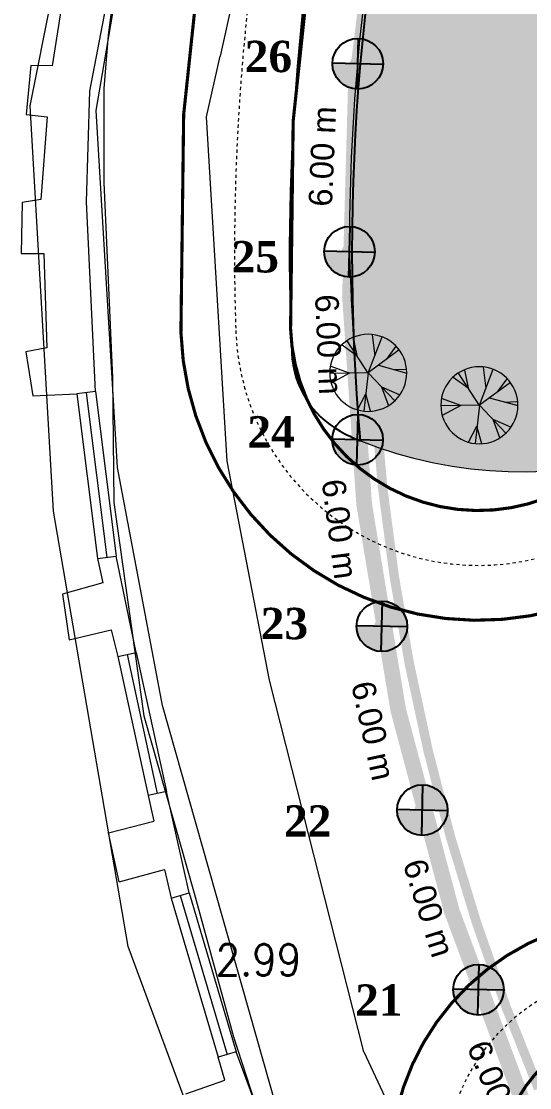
# Model space of a CAD drawing. Header units: millimetres. Extents: x 583747 to 597033, y 2304962 to 2309584.
# Drawn here: x 595571.21 to 595587.43, y 2307215.51 to 2307249.51 of the extents above; entities that cross this region are included whole.
import ezdxf
from ezdxf.enums import TextEntityAlignment as Align
from ezdxf.xclip import XClip

# ---------------------------------------------------------------- set-up
doc = ezdxf.new("R2010")
doc.units = ezdxf.units.MM
doc.header["$XCLIPFRAME"] = 0
for name, pattern in [('CONTINOUS', [0]), ('DASH', [0.35, 0.25, -0.1]), ('DASH2-1', [3, 2, -1]), ('{qui hoach}', [1.3, 0, -1.3])]:
    doc.linetypes.add(name, pattern=pattern)
for name, color, linetype, lineweight in [('00_nen', 8, 'Continuous', 5), ('bo dat CXCL', 95, 'Continuous', 18), ('Code Cao do', 7, 'Continuous', 0), ('D-building block', 8, 'Continuous', 13), ('duong chua chay', 1, 'Continuous', 15), ('Duong RG Thua', 7, 'Continuous', 0), ('hatch', 45, 'Continuous', 5), ('KT-DV2', 7, 'Continuous', 15), ('KT-NEN', 7, 'Continuous', 0), ('KT-Net thay', 7, 'Continuous', 20), ('Level 15', 7, 'Continuous', 0), ('moc', 7, 'Continuous', 0), ('Nen dc cb Hong bang', 253, 'Continuous', 60), ('đường pccc', 6, 'Continuous', 13)]:
    doc.layers.add(name, color=color, linetype=linetype, lineweight=lineweight)
doc.layers.add('A-TREES', color=7, linetype='Continuous', lineweight=5, true_color=0x4b833f)
for name, color, linetype in [('AFP-KERB-LINE', 2, 'Continuous'), ('K2', 2, 'Continuous'), ('Xref_ST_MBDV Cot vach 30.7.2022$0$Xref_ST_MBDV Cot vach 30.7.2022|Xref_ST_MBDV Cot vach 30.7.2022|Xref_ST_MBDV Cot vach 30.7.2022|Xref_ST_MBDV Cot vach 30.7.2022|A-CORE-OTLN', 2, 'Continuous')]:
    doc.layers.add(name, color=color, linetype=linetype)
doc.styles.add('Style-.VnArial', font='')
doc.styles.add('Style-STANDARD', font='STANDARD.shx')
doc.styles.get('Style-.VnArial').set_extended_font_data('.VnArial')

# ---------------------------------------------------------------- blocks, each defined once
blk = doc.blocks.new('nen dc cb Hong bang')
at = {"layer": '00_nen', "color": 0, "linetype": 'ByBlock', "lineweight": -2, "elevation": -62.11999999999999, "flags": 128}
for points in [[(-85.47528326383326, -18.05301842885092), (-100.6249566028127, -20.91285775462165), (-112.4343046547147, -20.59565654397011), (-120.7065256440546, -18.67622487898916), (-132.8150701370323, -13.47186852991581), (-143.4504801309668, -6.862869392614812), (-153.3913082516519, 4.829844211693853), (-160.3798289380502, 17.04818207910284), (-165.5111843023915, 28.93586780969054), (-167.7165728228865, 43.23928486416116), (-166.2054179287516, 58.14282070845366), (-160.7914822662715, 73.21163094649091), (-149.9842074502958, 91.06207541702315), (-135.2697674178053, 109.2889237608761)], [(-165.4335655445466, 42.69839705806226), (-165.2836133526871, 40.0775292753242), (-165.2836133526871, 40.0775292753242), (-165.2836133526871, 40.0775292753242), (-165.2836133526871, 40.0775292753242), (-164.4477571169846, 34.16002972843125), (-163.9423251335975, 31.90412467112765), (-163.4965729610994, 30.26293756766245), (-162.4703053293051, 27.44329042267054), (-160.0715872746659, 21.68906215438619), (-158.6753116231412, 17.9727149461396), (-155.4399599650642, 11.90525603154674), (-151.989931348362, 7.145275147166103), (-149.2447550852085, 3.26955210370943), (-146.8257763971342, 0.1823673765175045)]]:
    blk.add_lwpolyline(points, dxfattribs=at)
blk = doc.blocks.new('wwww1')
at = {"layer": 'Duong RG Thua', "color": 250, "lineweight": 0}
for p, q in [((595579.5769625754, 2307258.408269242), (595577.3869200257, 2307248.452662332)), ((595576.9493227619, 2307246.518090977), (595577.3869200258, 2307248.452662332)), ((595571.2021852664, 2307246.589024121), (595571.8666823714, 2307246.513369472)), ((595577.6070821054, 2307235.537693894), (595576.9493227619, 2307246.518090977)), ((595578.961421542, 2307228.547569357), (595577.6070821054, 2307235.537693894)), ((595581.9687878519, 2307216.696500704), (595578.961421542, 2307228.547569357)), ((595581.9687878519, 2307216.696500704), (595585.8208941896, 2307208.553539611))]:
    blk.add_line(p, q, dxfattribs=at)
at = {"layer": 'Duong RG Thua', "color": 250, "linetype": 'Continuous', "lineweight": 0}
for p, q in [((595573.161057729, 2307255.367102991), (595572.0261756018, 2307248.141224012)), ((595571.346874801, 2307248.151668202), (595571.2021852664, 2307246.589024121)), ((595572.0261756018, 2307248.141224012), (595571.346874801, 2307248.151668202)), ((595571.8666823714, 2307246.513369472), (595571.6673034328, 2307243.876766985)), ((595571.0686143017, 2307243.784270283), (595571.0451235425, 2307242.15793009)), ((595571.6673034328, 2307243.876766985), (595571.0686143017, 2307243.784270283)), ((595571.0451235425, 2307242.15793009), (595571.7593254147, 2307242.158395529)), ((595571.7593254147, 2307242.158395529), (595571.8627634431, 2307239.150542548)), ((595571.8627634431, 2307239.150542548), (595571.194423575, 2307239.019624375)), ((595571.194423575, 2307239.019624375), (595571.4142293229, 2307237.612136879)), ((595571.4142293229, 2307237.612136879), (595572.8155489747, 2307237.679089658)), ((595573.4108953403, 2307237.753673205), (595572.8155489747, 2307237.679089658)), ((595572.8155489747, 2307237.679089658), (595573.473394687, 2307232.42798443)), ((595573.1132221575, 2307237.716381432), (595573.7710678697, 2307232.465276204)), ((595573.4108953403, 2307237.753673205), (595574.0687410525, 2307232.502567977)), ((595573.473394687, 2307232.42798443), (595574.0687410525, 2307232.502567977)), ((595574.7104868311, 2307229.428839462), (595574.0687410525, 2307232.502567977)), ((595573.473394687, 2307232.42798443), (595573.6421786603, 2307231.649574478)), ((595573.6421786603, 2307231.649574478), (595572.3541393289, 2307231.29602413)), ((595572.3541393292, 2307231.29602413), (595572.571869681, 2307229.834650449)), ((595572.571869681, 2307229.834650449), (595573.9147864328, 2307230.151020175)), ((595573.9147864328, 2307230.151020175), (595574.1242514616, 2307229.301058039)), ((595574.1242514616, 2307229.301058039), (595574.7104868311, 2307229.428839462)), ((595574.7104868311, 2307229.428839462), (595575.6757798188, 2307225.000270122)), ((595574.1242514616, 2307229.301058039), (595575.0895444496, 2307224.872488699)), ((595574.4173691465, 2307229.36494875), (595575.382662134, 2307224.93637941)), ((595575.6757798187, 2307225.000270122), (595575.0895444496, 2307224.872488699)), ((595576.3987140056, 2307221.767009845), (595575.6757798187, 2307225.000270122)), ((595575.0895444496, 2307224.872488699), (595575.2735447735, 2307224.051162702)), ((595573.8257257686, 2307223.682050844), (595575.2735447735, 2307224.051162702)), ((595574.1712885844, 2307222.123024901), (595573.8257257682, 2307223.682050844)), ((595574.1712885844, 2307222.123024901), (595575.6175128898, 2307222.515785211)), ((595575.6175128898, 2307222.515785211), (595575.8234801018, 2307221.596405168)), ((595575.8234801018, 2307221.596405168), (595576.3987140057, 2307221.767009845)), ((595575.8234801018, 2307221.596405168), (595577.3267798342, 2307216.527675599)), ((595576.1110970536, 2307221.681707507), (595577.614396786, 2307216.612977937)), ((595576.3987140054, 2307221.767009846), (595577.9020137379, 2307216.698280276)), ((595577.9020137379, 2307216.698280276), (595577.3267798342, 2307216.527675599)), ((595577.5416880696, 2307215.799722768), (595577.3267798342, 2307216.527675599)), ((595576.298117651, 2307215.358171341), (595577.5416880696, 2307215.799722768))]:
    blk.add_line(p, q, dxfattribs=at)
at = {"layer": 'Duong RG Thua', "color": 250, "linetype": 'Continuous', "lineweight": 0, "flags": 128}
for points in [[(595573.4108953403, 2307237.753673205), (595573.1264013577, 2307243.801163771), (595573.2345155253, 2307247.335033571), (595575.1766176221, 2307257.474529891)], [(595574.1133449136, 2307235.328408358), (595573.4314440312, 2307246.71181558), (595574.6367634853, 2307253.739498251)], [(595584.8966693411, 2307203.155256995), (595580.2243382008, 2307211.255931455), (595575.5516558775, 2307227.742787551), (595574.1133449136, 2307235.328408358)], [(595586.8113927004, 2307199.230600173), (595587.2601470129, 2307199.628870893), (595585.2096661448, 2307202.049424053), (595582.9931621057, 2307205.338427138), (595580.5696919503, 2307209.564987005), (595578.814101664, 2307214.231556916), (595577.9020137379, 2307216.698280276)]]:
    blk.add_lwpolyline(points, dxfattribs=at)
at = {"layer": 'Code Cao do', "color": 250, "linetype": 'Continuous', "lineweight": 0, "style": 'Style-STANDARD'}
blk.add_text('2.99', height=1, rotation=359.9972999999998, dxfattribs=at).set_placement((595577.2422651894, 2307219.633845246), align=Align.MIDDLE_LEFT)
blk = doc.blocks.new('Moc')
at = {"layer": 'moc', "linetype": '{qui hoach}', "lineweight": 0, "ltscale": 0.5}
h = blk.add_hatch(color=7, dxfattribs=at)
edge = h.paths.add_edge_path()
edge.add_arc((0, 0), 0.25, 0, 360)
blk = doc.blocks.new('hk')
at = {"layer": 'K2'}
h = blk.add_hatch(color=256, dxfattribs=at)
h.dxf.hatch_style = 1
h.paths.add_polyline_path([(-79.56888767669443, 95.73843680787832), (-79.56888767681085, 94.29736112430692), (-78.1278119928902, 94.29736112384126, 0.006030561254635504), (-78.12823123065755, 94.33211931213737, 0.4071659248377736)])
h.paths.add_polyline_path([(-79.56888767681085, 94.29736112430692), (-81.00996336049866, 94.29736112384126, 0.006030561398855246), (-81.00954412273131, 94.26260293461382, 0.4071659248337173), (-79.56888767669443, 92.85628543933854)])
for p, q in [((-79.56888767681085, 92.85628544073552), (-79.56888767669443, 95.73843680834398)), ((-78.1278119928902, 94.29736112477258), (-81.00996336049866, 94.29736112430692))]:
    blk.add_line(p, q, dxfattribs=at)
blk.add_circle((-79.56888767681085, 94.29736112430692), 1.441075683929584, dxfattribs=at)
blk = doc.blocks.new('NEN')
at = {"layer": 'Level 15', "color": 240, "linetype": 'DASH', "lineweight": 13, "ltscale": 10, "true_color": 0xed1f24, "const_width": 0.5, "flags": 128}
blk.add_lwpolyline([(595682.6342318146, 2307317.628542743), (595677.1080846218, 2307338.735591847), (595668.7019997244, 2307341.648000274), (595657.1986820591, 2307332.945061638), (595633.7332383548, 2307315.074860618), (595610.1012001, 2307298.024044828, 0.6850113018035724), (595643.3114555511, 2307173.379490599), (595664.0983812264, 2307171.16112911), (595705.7479175264, 2307172.44091587), (595712.0652831583, 2307180.508475818), (595682.6342318146, 2307317.628542743)], format="xyb", close=True, dxfattribs=at)
at = {"layer": 'hatch', "xscale": 0.56, "yscale": 0.56, "zscale": 0.56, "rotation": 358.6179139007246}
for p in [(595625.2181601117, 2307194.295096628), (595624.9551476, 2307188.300864032), (595625.2126117472, 2307182.306390559), (595625.9886151643, 2307176.356783959), (595627.2773185119, 2307170.496814362), (595629.0690244392, 2307164.770577389)]:
    blk.add_blockref('hk', p, dxfattribs=at)
at = {"layer": 'moc', "color": 7, "linetype": '{qui hoach}', "lineweight": 0, "ltscale": 0.5}
for p in [(595581.9462189223, 2307248.160992043), (595581.6832064106, 2307242.166759447), (595581.9406705578, 2307236.172285974), (595582.7166739749, 2307230.222679374), (595584.0053773224, 2307224.362709776), (595585.7970832498, 2307218.636472804)]:
    blk.add_blockref('Moc', p, dxfattribs=at)
at = {"layer": 'moc', "color": 7, "linetype": 'Continuous', "lineweight": 0, "style": 'Style-.VnArial'}
for height, rotation, p in [(0.75, 87.48761046977627, (595580.8156739003, 2307245.207711164)), (0.75, 272.4593566432755, (595581.024799082, 2307239.212433401)), (0.7499999999999999, 277.4311028170548, (595581.3702621278, 2307233.326816577)), (0.75, 282.4028489913234, (595582.4402757445, 2307226.896163507)), (0.75, 287.3745951654762, (595584.2127105552, 2307221.24504561)), (0.75, 292.3463413388283, (595586.3690601271, 2307215.479501252))]:
    blk.add_text('6.00 m', height=height, rotation=rotation, dxfattribs=at).set_placement(p, align=Align.MIDDLE_CENTER)
at = {"layer": 'moc', "color": 7, "linetype": 'Continuous', "lineweight": 0, "char_height": 0.9999999999999999, "attachment_point": 4, "line_spacing_factor": 0.6, "style": 'Style-.VnArial'}
for s, insert in [('\\f.VnTimeH|b1|i0|c00|p39;26', (595578.340732566, 2307248.386772337)), ('\\f.VnTimeH|b1|i0|c00|p39;25', (595577.9227521581, 2307242.00009278)), ('\\f.VnTimeH|b1|i0|c00|p39;24', (595578.4249177551, 2307236.424229398)), ('\\f.VnTimeH|b1|i0|c00|p39;23', (595578.84993958, 2307230.306431244)), ('\\f.VnTimeH|b1|i0|c00|p39;22', (595579.5934080628, 2307224.016638785)), ('\\f.VnTimeH|b1|i0|c00|p39;21', (595581.8630463716, 2307218.305352173))]:
    blk.add_mtext(s, dxfattribs=dict(at, insert=insert))
blk = doc.blocks.new('Tree')
for p, q in [((487323.9620518087, 312328.5440708995), (487469.608952999, 311867.4923955798)), ((487812.5491589903, 311435.622189641), (488148.1264930962, 312404.1957123876)), ((487974.1397559046, 311902.0154153705), (487959.6186299919, 312449.4555874467)), ((487974.1397559046, 311902.0154153705), (488379.603203833, 312288.4990506768)), ((487050.4925100802, 312107.0366401076), (487469.608952999, 311867.4923955798)), ((487818.7585520147, 311431.8140665293), (487178.271296501, 312231.0179972649)), ((487812.5491589903, 311435.622189641), (486789.5399913191, 311386.6173636317)), ((486823.3698589205, 311653.9503079057), (487333.2957089542, 311412.6646906734)), ((486977.3624589442, 310842.8233063221), (487812.5491589903, 311435.622189641)), ((487812.5491589903, 311435.622189641), (487803.9767764806, 311435.5773043036)), ((487812.5491589903, 311435.622189641), (487812.5042736529, 311444.1945721507)), ((487812.5491589903, 311435.622189641), (487821.1215414404, 311435.6670749187)), ((487812.5491589903, 311435.622189641), (487812.594044268, 311427.0498071313)), ((487812.5491589903, 311435.622189641), (488815.2738754748, 311227.0700611472)), ((487812.5491589903, 311435.622189641), (488294.8941477536, 310532.1300956607)), ((488836.1503732799, 311401.1427559257), (488359.1722272633, 311321.9372298717)), ((487535.9686889647, 311239.3123333454), (487498.6340693234, 310462.4556865096)), ((488762.6964671611, 311056.9688814878), (488359.1722272633, 311321.9372298717)), ((487312.5729995965, 311080.7507180572), (486909.7755491136, 310951.9356693625)), ((487524.2228202223, 310836.3250343204), (487406.3617597221, 310519.2875810862)), ((488053.6695394515, 310983.9669960737), (488455.6363497971, 310662.9774998426)), ((488053.6695394515, 310983.9669960737), (488100.2619105576, 310471.6760370135))]:
    blk.add_line(p, q)
blk.add_circle((487812.5491589903, 311435.622189641), 1024.182225)
blk = doc.blocks.new('DV')
at = {"layer": 'bo dat CXCL'}
h = blk.add_hatch(dxfattribs=at)
h.set_pattern_fill('GRASS', color=256, scale=20, angle=6.295837926640892e-14)
h.set_pattern_definition([(90, (-595062099.8700503, -2307132692.023288), (-359.2102448000003, 359.2102447999954), [95.24999999999883, -623.1704895999928]), (44.99999999999993, (-595062099.8700503, -2307132692.023288), (-359.2102448427657, 359.2102448427614), [95.249999999999, -412.7499999999957]), (135.0000000000001, (-595062099.8700503, -2307132692.023288), (-359.2102448427657, -359.2102448427623), [95.24999999999989, -412.7499999999994])])
edge = h.paths.add_edge_path()
edge.add_arc((525057.9382520914, 116196.7447962761), 13745.40944116883, 248.0825419116846, 327.65418365073344, ccw=False)
edge.add_arc((683766.0695010424, 115812.2292971611), 164305.0019994757, 182.2105334864701, 184.3167966751368, ccw=False)
edge.add_arc((588750.6883655787, 109442.7255239487), 69167.35941564295, 175.0017373804677, 179.973483553913, ccw=False)
edge.add_arc((588750.6883444786, 109442.7255382538), 69167.35939306981, 170.0299912143746, 175.001737389673, ccw=False)
edge.add_arc((588750.6883637905, 109442.7255187035), 69167.35941504942, 165.0582450293329, 170.0299912022961, ccw=False)
edge.add_arc((517718.1811916828, 145581.5090723038), 18781.39012136048, 282.9339808610382, 310.0809105160639)
edge.add_arc((536013.4883005619, 127036.8038439751), 7476.445086400092, 146.0590185773733, 162.6454055400933)
edge.add_arc((589932.5482304096, 109118.4795875549), 64293.78853818554, 161.7369148056867, 177.6496883470164)
edge.add_arc((530600.8650306463, 111773.064968586), 4908.05229936059, 180.2095486627918, 292.4980964321372)
edge.add_line((532478.9446792603, 107238.5535030365), (536670.5312061859, 108842.5646479912))
at = {"layer": 'AFP-KERB-LINE', "elevation": 2.283388679820792e-10}
blk.add_lwpolyline([(519930.3368661404, 103443.5497121811, -0.0872070090966523), (522019.4401941299, 127297.727159977, -0.0872070090966523)], format="xyb", dxfattribs=at)
at = {"layer": 'AFP-KERB-LINE'}
for centre, radius, start, end in [((588838.303358078, 109427.3669867516), 71167.57519309944, 167.819695066101, 182.5644982125642), ((520738.999335289, 106377.2687554359), 2999.999999999995, 182.5644982125642, 240.8901523893219), ((522198.4558347464, 108998.3347072601), 5999.99999999999, 240.8901523893219, 247.7889175364609)]:
    blk.add_arc(centre, radius, start, end, dxfattribs=at)
at = {"layer": 'D-building block', "linetype": 'CONTINOUS', "ltscale": 10000, "elevation": 20.36346964611957}
blk.add_lwpolyline([(536670.5312062502, 108842.5646476746, -0.3618550020472503), (519927.1826994419, 103444.8183422089, -0.009190565640796847), (519583.336357832, 109474.7361273766, -0.02169673868253486), (519846.3488698006, 115468.9687232971, -0.02169673869067174), (520627.858899951, 121417.8545074463, -0.02169673868043599), (521921.9856739044, 127276.6287717819, 0.1190079315394617), (529810.9312188625, 131211.1920366287, 0.07249838436231171), (528877.3933365345, 129266.911421299, 0.06954436385023165), (525692.84555614, 111755.1147165298, 0.5333254872937248), (532478.9446792603, 107238.5535025597), (536670.5312062502, 108842.5646476746)], format="xyb", close=True, dxfattribs=at)
at = {"layer": 'A-TREES', "xscale": -1.2, "yscale": 1.2, "zscale": 1.199999999999996, "rotation": 71.72236063323176}
for p in [(1058633.191884756, 544248.0784907341, -1.534911725413919e-05), (1062179.876561522, 543214.3188934326, -1.497131475898956e-05)]:
    blk.add_blockref('Tree', p, dxfattribs=at)
blk = doc.blocks.new('duong pccc')
at = {"layer": 'đường pccc', "linetype": 'DASH2-1', "const_width": 100}
for points, elevation in [([(11401180.47434998, 1083819.10668087, -0.04094110432425923), (11398102.05244684, 1080655.432331085, -0.249761800059274), (11392605.39248991, 1079381.698912621), (11392718.61520731, 1079351.360945702, 0.1606096281939528), (11388966.9543345, 1079138.414116859, -0.002531606775971246), (11388745.1005367, 1079052.330551624), (11377741.42645764, 1074846.667515278), (11375185.59664214, 1073869.815383911, -0.5148612867729533), (11362299.42951584, 1082420.761764526, -0.06998515420923437), (11364494.18109894, 1103099.81688261, -0.1832900913967137), (11370774.93411112, 1112123.883622646)], 4.459954757369778e-05), ([(11403276.58065391, 1097357.568047047), (11395781.32833302, 1088274.353282928, -0.1296742959992178), (11387495.54041386, 1082321.672916889), (11376491.86633432, 1078116.009880066), (11373936.03616238, 1077139.157610416, -0.5148612867655556), (11365797.40612233, 1082539.756136417, -0.06998515421053718), (11367889.25328588, 1102249.23775959, -0.1850920205997058), (11372820.96927345, 1109282.619950294, 0.1850920205997058)], 4.459954756070804e-05)]:
    blk.add_lwpolyline(points, format="xyb", dxfattribs=dict(at, elevation=elevation))
at = {"layer": 'đường pccc', "linetype": 'DASH2-1', "elevation": 4.459954756070804e-05}
blk.add_lwpolyline([(11404501.65296853, 1096092.619954109), (11397131.11483729, 1087160.541632175, -0.1296742959991551), (11388120.32047534, 1080687.001734734), (11377116.64639604, 1076481.338697433), (11374560.8164022, 1075504.486497879, -0.5148612867746855), (11364048.41781604, 1082480.259038448, -0.06998515420979129), (11366191.71719408, 1102674.527327538, -0.1832900913987902), (11371763.3529278, 1110679.747813225, -0.1832900913987902)], format="xyb", dxfattribs=at)
at = {"layer": 'đường pccc', "linetype": 'DASH2-1', "const_width": 100}
blk.add_lwpolyline([(11382729.31747448, 1033577.979607105, -0.07666169806241752), (11369781.01860023, 1052299.261765957, -0.4679814154958045), (11374827.83711672, 1063499.664291382), (11417028.96083677, 1075271.778647423, -0.1086428448852682), (11428822.00976443, 1075928.153533459, 0.1679639109924207), (11431719.02649677, 1076431.367678165), (11433072.14552963, 1077179.046168804, -0.1989123674846618), (11436494.67610645, 1077564.351014614), (11442521.4632374, 1075827.457643986, -0.1989123672927218), (11445214.00948346, 1073679.814734459), (11446746.21380544, 1070906.891800404)], format="xyb", dxfattribs=at)
at = {"layer": 'đường pccc', "linetype": 'DASH2-1'}
blk.add_lwpolyline([(11375298.05211854, 1061814.019655704), (11417499.17583871, 1073586.134011745, -0.1390431333231135), (11431548.86501122, 1073526.036370277), (11447024.93860793, 1069065.900482655, -0.1940328060506822), (11451590.46898234, 1065493.990430832), (11455518.25063503, 1058690.873048782, 0.3255021897361802), (11463857.23285794, 1054988.641209602), (11488707.75560939, 1060325.536307812, -0.4139910671036002), (11496129.7545954, 1055531.834289551), (11502550.99354398, 1025742.469754219, -0.4307665012023468), (11492891.81877899, 1011659.478334427), (11492274.40342414, 1011562.294312), (11450104.7384851, 1010229.503031254), (11437745.85670996, 1011537.469264507, -0.2908611709156936), (11431237.62000692, 1016710.010275364), (11427382.38710904, 1027850.73701334, 0.626430520211121), (11409066.10902989, 1030029.41415453), (11406965.89496732, 1026752.304729939, -0.4214659698291359), (11396099.30836058, 1024514.266666412, -0.131779756265669), (11371355.22515249, 1053063.705182076, -0.4679814155184826)], format="xyb", close=True, dxfattribs=at)
at = {"layer": 'đường pccc', "linetype": 'DASH2-1', "const_width": 100}
blk.add_lwpolyline([(11375768.26712024, 1060128.375011444), (11417969.39084041, 1071900.489367485, -0.1390431333238295), (11431064.24676824, 1071844.476039886), (11446540.32036495, 1067384.340148449, -0.1940328060412251), (11450074.92452586, 1064618.990430832), (11454002.70617843, 1057815.873048782, 0.3255021897402132), (11464224.6843878, 1053277.653373718), (11489075.20713878, 1058614.548470497, -0.4139910671087842), (11494419.04640877, 1055163.08301878), (11500840.28535724, 1025373.718482971, -0.4307665012046793), (11492619.71108186, 1013388.193869114), (11492110.07229745, 1013307.974375725), (11450169.48981833, 1011982.423345566), (11437930.03429747, 1013277.750449657, -0.2908611709188513), (11432891.39943016, 1017282.298331738), (11429036.16653252, 1028423.02506876, 0.6264305202101447), (11407592.7190249, 1030973.671474934), (11405492.50493956, 1027696.562017441, -0.4214659698329685), (11397079.66418576, 1025963.888149738, -0.1317797562657289), (11372929.43170464, 1053828.148591042, -0.4679814155088665)], format="xyb", close=True, dxfattribs=at)

msp = doc.modelspace()

# ---------------------------------------------------------------- block references
at = {"layer": 'KT-NEN', "color": 7, "lineweight": 0}
msp.add_blockref('wwww1', (0.167280342313461, -0.04470699140802026, -0.002306602981161601), dxfattribs=at)

# ---------------------------------------------------------------- next in the draw order: linework, layer by layer
at = {"layer": 'Xref_ST_MBDV Cot vach 30.7.2022$0$Xref_ST_MBDV Cot vach 30.7.2022|Xref_ST_MBDV Cot vach 30.7.2022|Xref_ST_MBDV Cot vach 30.7.2022|Xref_ST_MBDV Cot vach 30.7.2022|A-CORE-OTLN', "color": 2, "linetype": 'DASH', "ltscale": 10, "const_width": 0.3}
msp.add_lwpolyline([(595583.0017728867, 2307251.665208473), (595582.668612445, 2307248.885099821), (595582.6637118604, 2307248.835510837), (595582.4462590475, 2307246.043967487), (595582.4434033225, 2307245.993714524), (595582.3432074242, 2307243.195507816), (595582.3424520824, 2307243.146935686), (595582.3555911534, 2307240.346966514), (595582.3569066438, 2307240.296142957), (595582.4886340147, 2307237.499243262), (595582.4914209573, 2307237.458122861), (595582.7382854532, 2307234.669026605), (595582.7427899519, 2307234.627860179), (595583.104920441, 2307231.85137652), (595583.1111243117, 2307231.810438779), (595583.5878804763, 2307229.051325958), (595583.5957743964, 2307229.010676894), (595584.1863479406, 2307226.273667049), (595584.1959182404, 2307226.233378511), (595584.8992996912, 2307223.523165506), (595584.9105280292, 2307223.483313421), (595585.7254953189, 2307220.804539762), (595585.7383649137, 2307220.765183168), (595586.6635306658, 2307218.122444374), (595586.6780183536, 2307218.083654746), (595587.7117950632, 2307215.481481479)], dxfattribs=at)

# ---------------------------------------------------------------- next in the draw order: block references
at = {"layer": 'duong chua chay', "xscale": 0.001, "yscale": 0.001, "zscale": 0.001}
msp.add_blockref('duong pccc', (584214.0047207047, 2306157.171293481), dxfattribs=at)
at = {"layer": 'KT-DV2', "xscale": 0.001, "yscale": 0.001, "zscale": 0.001}
msp.add_blockref('DV', (595062.0998697897, 2307132.69202312), dxfattribs=at)
at = {"layer": 'KT-Net thay'}
msp.add_blockref('NEN', (-5.820766091346741e-10, 9.313225746154785e-10), dxfattribs=at)
at = {"layer": 'Nen dc cb Hong bang', "color": 250, "lineweight": 5, "transparency": 33554559}
ref = msp.add_blockref('nen dc cb Hong bang', (595717.0552204513, 2307162.891767368, 62.11769339701883), dxfattribs=dict(at, rotation=339.9497468043105))
XClip(ref).set_block_clipping_path([(-171.58366836735513, -106.17314537893981), (63.31963311461732, -20.44193760957569), (-26.86903776670806, 226.67480199504644), (-261.7723392486805, 140.94359422568232)])

doc.saveas('drawing.dxf')
